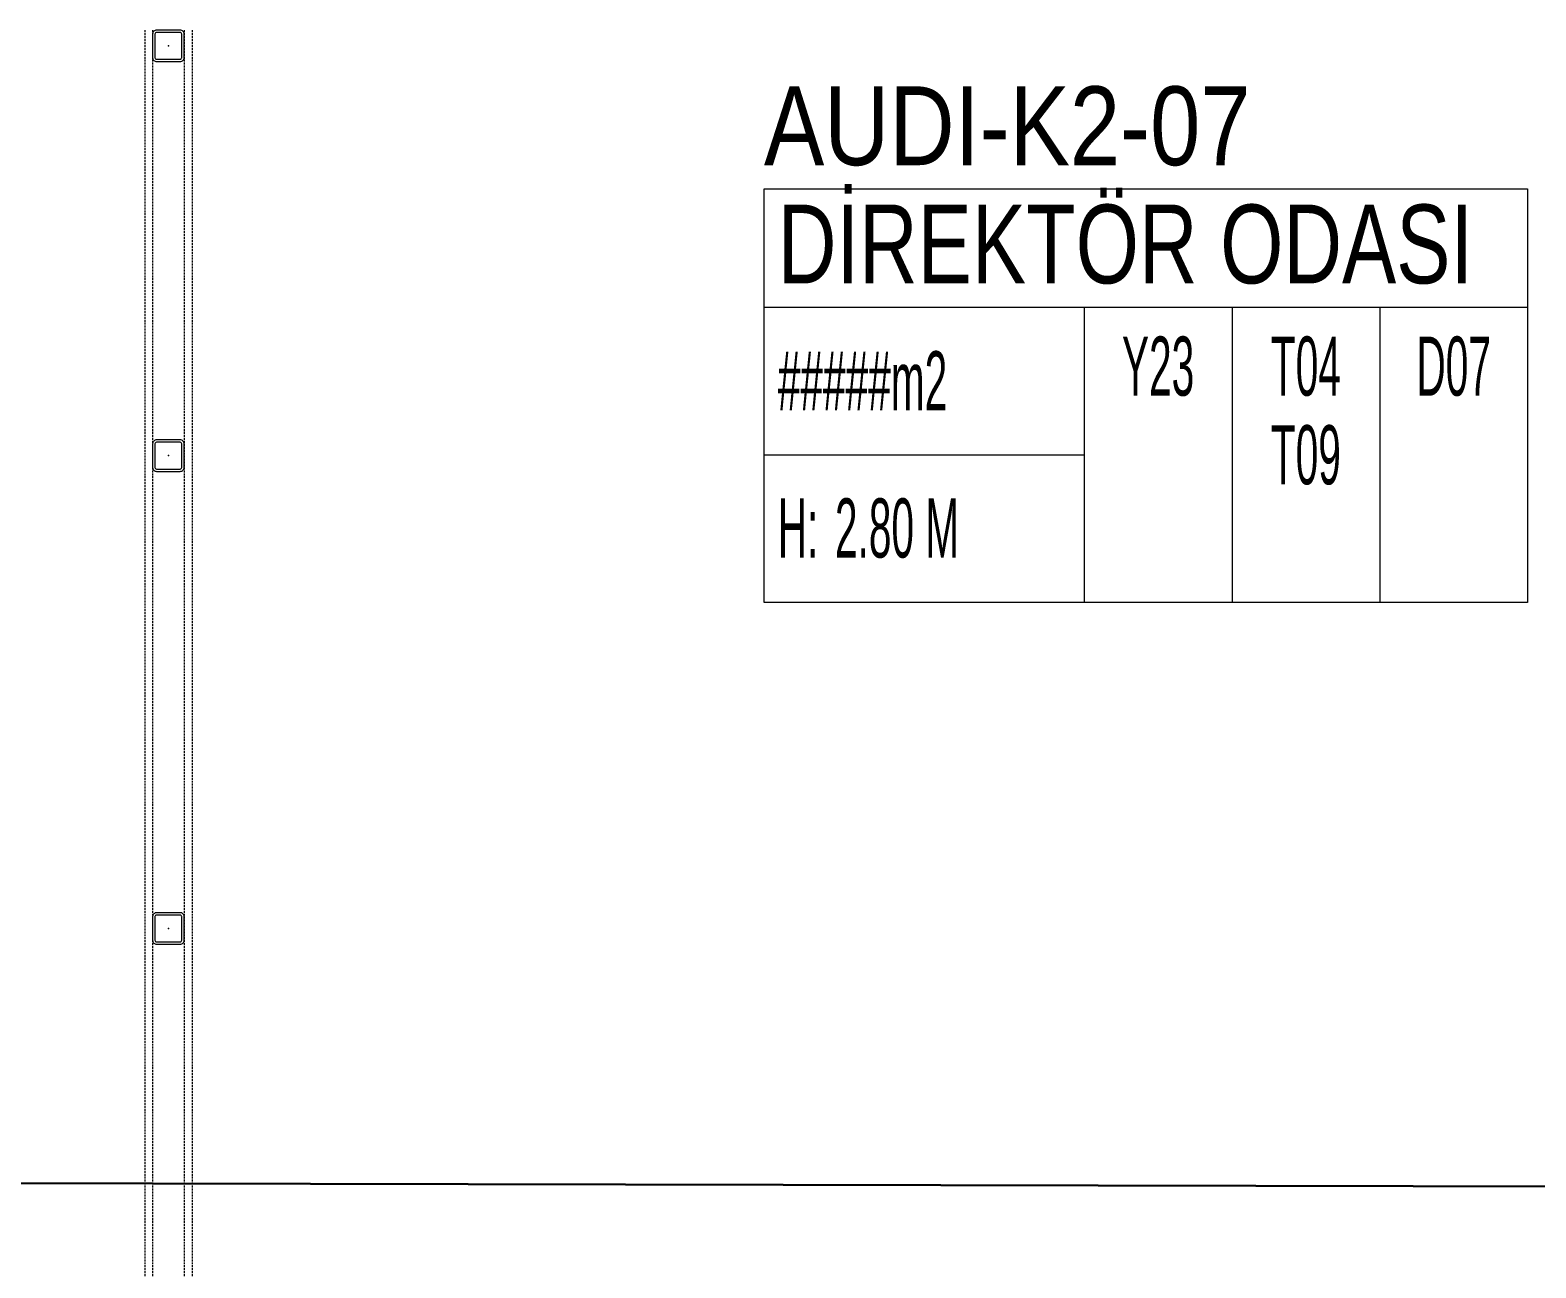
# Model space of a CAD drawing. Extents: x -1457 to 23780, y -2071 to 4205.
# Drawn here: x 15234 to 15425, y 2585.9 to 2743 of the extents above; entities that cross this region are included whole.
import ezdxf
from ezdxf.enums import TextEntityAlignment as Align

# ---------------------------------------------------------------- set-up
doc = ezdxf.new("R2010")
doc.units = 0
doc.header["$MEASUREMENT"] = 0
doc.linetypes.add('HIDDEN', pattern=[0.375, 0.25, -0.125])
doc.layers.get('0').update_dxf_attribs({"color": 9, "lineweight": 9})
for name, color, linetype, lineweight in [('21', 9, 'Continuous', 9), ('E-KABLO', 7, 'Continuous', 30), ('M-TEFRIS2-015', 129, 'Continuous', 9)]:
    doc.layers.add(name, color=color, linetype=linetype, lineweight=lineweight)
doc.styles.add('Arial', font='arial.ttf', dxfattribs={"height": 2.5})
doc.styles.add('MuuM_TEXT-STANDART', font='ARIALN.TTF')

# ---------------------------------------------------------------- blocks, each defined once
blk = doc.blocks.new('0_roomno2-flat-2')
at = {"layer": '21'}
blk.add_lwpolyline([(96.88, -52.5), (0, -52.5), (0, 0), (96.88, 0)], close=True, dxfattribs=at)
for points in [[(0, -15), (96.88, -15)], [(40.62, -15), (40.62, -52.5)], [(59.38, -15), (59.38, -52.5)], [(78.12, -15), (78.12, -52.5)], [(0, -33.75), (40.62, -33.75)]]:
    blk.add_lwpolyline(points, dxfattribs=at)
at = {"layer": '21', "style": 'MuuM_TEXT-STANDART', "width": 0.6}
blk.add_text('H:', height=7.5, dxfattribs=at).set_placement((1.75, -43.04), align=Align.MIDDLE_LEFT)
at = {"layer": '21', "style": 'Arial'}
blk.add_attdef('ODANO', (0, 5.85), '', height=10, dxfattribs=at)
blk.add_attdef('MEKANADI', text='', height=10, dxfattribs=at).set_placement((1.75, -15), align=Align.BOTTOM_LEFT)
at = {"layer": '21', "style": 'MuuM_TEXT-STANDART', "width": 0.6}
for tag, p in [('YER01', (50, -22.5)), ('TAVAN01', (68.75, -22.5)), ('DUVAR01', (87.5, -22.5)), ('YER02', (50, -33.75)), ('TAVAN02', (68.75, -33.75)), ('DUVAR02', (87.5, -33.75)), ('YER03', (50, -45)), ('TAVAN03', (68.75, -45)), ('DUVAR03', (87.5, -45))]:
    blk.add_attdef(tag, text='', height=7.5, dxfattribs=at).set_placement(p, align=Align.MIDDLE_CENTER)
for tag, p in [('M2', (1.75, -24.38)), ('TEMIZTAVANYUKSEKLIGI', (9, -43.04))]:
    blk.add_attdef(tag, text='', height=7.5, dxfattribs=at).set_placement(p, align=Align.MIDDLE_LEFT)
blk = doc.blocks.new('Prf-40x40')
for points in [[(1.5, -2), (-1.5, -2, -0.414214), (-2, -1.5), (-2, 1.5, -0.414214), (-1.5, 2), (1.5, 2, -0.414214), (2, 1.5), (2, -1.5, -0.414214)], [(1.5, -1.7), (-1.5, -1.7, -0.414214), (-1.7, -1.5), (-1.7, 1.5, -0.414214), (-1.5, 1.7), (1.5, 1.7, -0.414214), (1.7, 1.5), (1.7, -1.5, -0.414214)]]:
    blk.add_lwpolyline(points, format="xyb", close=True)
blk.add_point((0, 0))

msp = doc.modelspace()

# ---------------------------------------------------------------- linework, layer by layer
at = {"layer": 'E-KABLO', "color": 6}
msp.add_line((15558, 2595.98), (14886.64, 2597.4), dxfattribs=at)
at = {"layer": 'M-TEFRIS2-015', "linetype": 'HIDDEN', "lineweight": 0}
for points in [[(15248.5, 2743), (15248.5, 2447)], [(15249.5, 2743), (15249.5, 2447)], [(15253.5, 2743), (15253.5, 2447)], [(15254.5, 2743), (15254.5, 2447)]]:
    msp.add_lwpolyline(points, dxfattribs=at)

# ---------------------------------------------------------------- block references
at = {"layer": 'M-TEFRIS2-015', "linetype": 'HIDDEN', "lineweight": 0, "xscale": -1, "rotation": 180}
for p in [(15251.5, 2741), (15251.5, 2689), (15251.5, 2629)]:
    msp.add_blockref('Prf-40x40', p, dxfattribs=at)
at = {"layer": 'M-TEFRIS2-015', "linetype": 'HIDDEN', "lineweight": 0}
ref = msp.add_blockref('0_roomno2-flat-2', (15327.07, 2722.86), dxfattribs=at)
ref.add_attrib('ODANO', 'AUDI-K2-07', dxfattribs={"layer": '21', "height": 10, "style": 'MuuM_TEXT-STANDART'}).set_placement((15327.07, 2722.86), align=Align.BOTTOM_LEFT)
ref.add_attrib('MEKANADI', 'DİREKTÖR ODASI', dxfattribs={"layer": '21', "height": 10, "style": 'MuuM_TEXT-STANDART', "width": 0.9}).set_placement((15328.82, 2707.86), align=Align.BOTTOM_LEFT)
ref.add_attrib('M2', '#####m2', dxfattribs={"layer": '21', "height": 7.5, "style": 'MuuM_TEXT-STANDART', "width": 0.6}).set_placement((15328.82, 2698.49), align=Align.MIDDLE_LEFT)
ref.add_attrib('TEMIZTAVANYUKSEKLIGI', '2.80 M', dxfattribs={"layer": '21', "height": 7.5, "style": 'MuuM_TEXT-STANDART', "width": 0.6}).set_placement((15336.07, 2679.82), align=Align.MIDDLE_LEFT)
ref.add_attrib('YER01', 'Y23', dxfattribs={"layer": '21', "height": 7.5, "style": 'MuuM_TEXT-STANDART', "width": 0.6}).set_placement((15377.07, 2700.36), align=Align.MIDDLE_CENTER)
ref.add_attrib('TAVAN01', 'T04', dxfattribs={"layer": '21', "height": 7.5, "style": 'MuuM_TEXT-STANDART', "width": 0.6}).set_placement((15395.82, 2700.36), align=Align.MIDDLE_CENTER)
ref.add_attrib('DUVAR01', 'D07', dxfattribs={"layer": '21', "height": 7.5, "style": 'MuuM_TEXT-STANDART', "width": 0.6}).set_placement((15414.57, 2700.36), align=Align.MIDDLE_CENTER)
ref.add_attrib('TAVAN02', 'T09', dxfattribs={"layer": '21', "height": 7.5, "style": 'MuuM_TEXT-STANDART', "width": 0.6}).set_placement((15395.82, 2689.11), align=Align.MIDDLE_CENTER)

doc.saveas('drawing.dxf')
